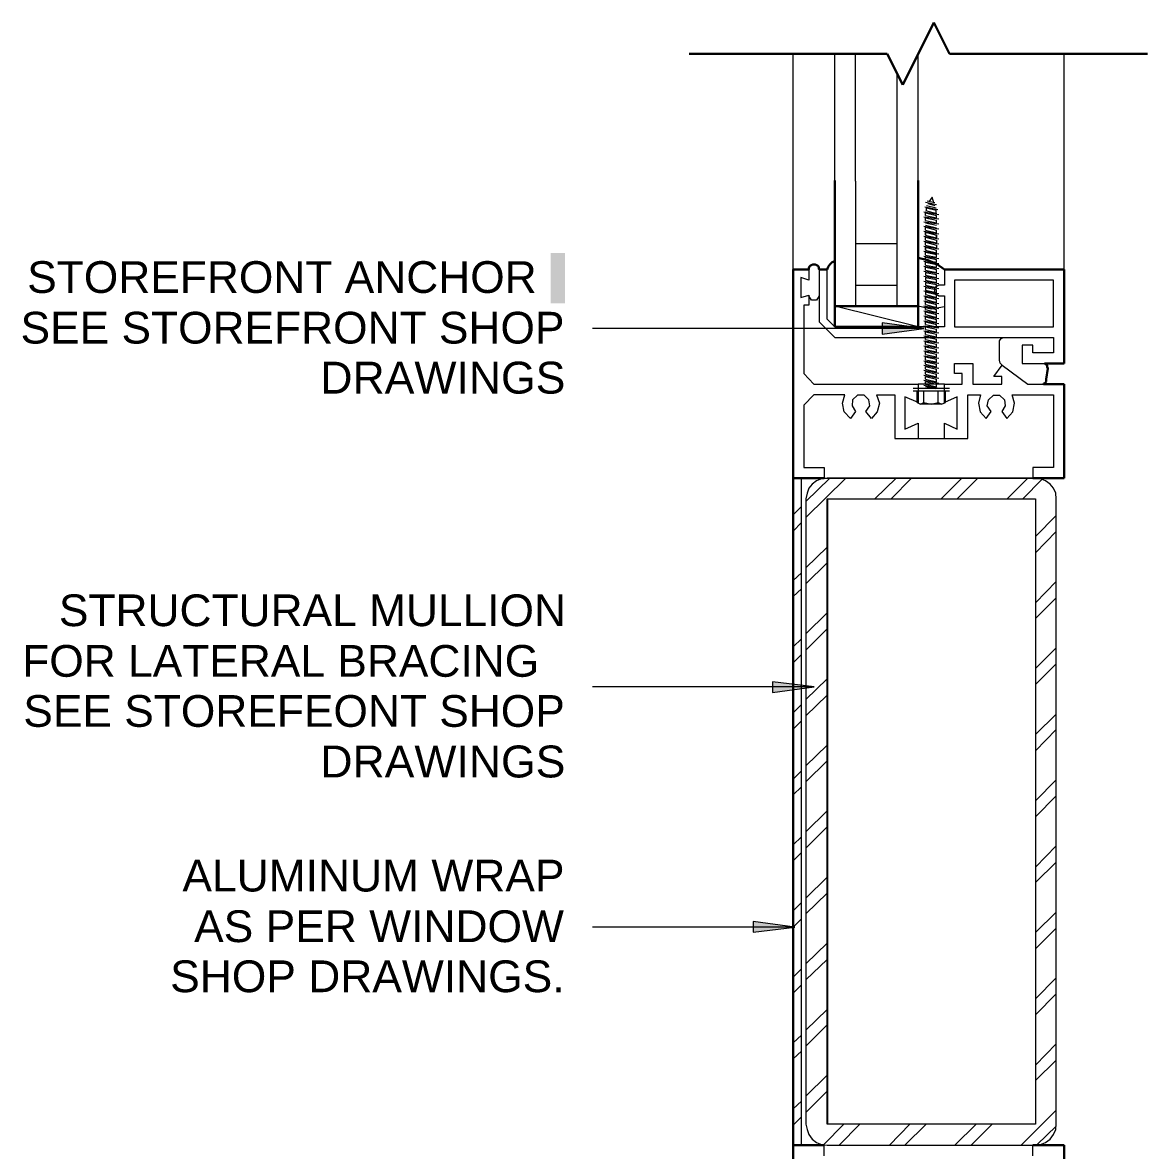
# Model space of a CAD drawing. Header units: inches. Extents: x -6061 to 13621, y -296 to 7483.
# Drawn here: x -4991.4 to -4829.4, y 319.6 to 482 of the extents above; entities that cross this region are included whole.
import ezdxf

# ---------------------------------------------------------------- set-up
doc = ezdxf.new("R2010")
doc.units = ezdxf.units.IN
doc.header["$MEASUREMENT"] = 0
doc.layers.get('0').update_dxf_attribs({"linetype": 'CONTINUOUS'})
doc.styles.add('Arial$001H0', font='arial.ttf')

msp = doc.modelspace()

# ---------------------------------------------------------------- hatches: boundary and pattern name
at = {"true_color": 0xffffff}
msp.add_hatch(color=7, dxfattribs=at).paths.add_polyline_path([(-4915.32402, 441.50769), (-4913.24167, 441.50769), (-4913.24167, 448.79593), (-4915.32402, 448.79593)])
at = {"true_color": 0x000007}
for points in [[(-4861.58329, 437.90362), (-4867.59008, 438.70452), (-4867.59008, 437.10271)], [(-4877.36112, 386.32534), (-4883.36791, 387.04615), (-4883.36791, 385.52443)], [(-4880.16429, 351.72624), (-4886.17108, 352.52715), (-4886.17108, 351.00543)]]:
    msp.add_hatch(color=7, dxfattribs=at).paths.add_polyline_path(points)

# ---------------------------------------------------------------- linework, layer by layer
at = {"color": 7, "linetype": 'Continuous', "lineweight": 30, "true_color": 0x000007}
for p, q in [((-4864.62673, 472.98326), (-4860.14167, 481.95339)), ((-4860.14167, 481.95339), (-4857.89913, 477.46833)), ((-4886.41135, 477.46833), (-4895.38148, 477.46833)), ((-4886.41135, 477.46833), (-4866.86927, 477.46833)), ((-4866.86927, 477.46833), (-4864.62673, 472.98326)), ((-4857.89913, 477.46833), (-4838.35705, 477.46833)), ((-4838.35705, 477.46833), (-4829.38691, 477.46833)), ((-4874.39777, 459.20769), (-4874.39777, 447.59457)), ((-4862.3842, 448.07511), (-4862.3842, 459.20769)), ((-4878.08194, 446.79366), (-4878.16203, 446.55339)), ((-4877.92176, 446.95385), (-4878.08194, 446.79366)), ((-4877.76157, 447.03394), (-4877.92176, 446.95385)), ((-4877.60139, 447.11403), (-4877.76157, 447.03394)), ((-4877.44121, 447.11403), (-4877.60139, 447.11403)), ((-4877.20094, 447.11403), (-4877.44121, 447.11403)), ((-4877.04076, 447.03394), (-4877.20094, 447.11403)), ((-4876.88058, 446.95385), (-4877.04076, 447.03394)), ((-4876.7204, 446.79366), (-4876.88058, 446.95385)), ((-4876.7204, 446.55339), (-4876.7204, 446.79366)), ((-4875.35886, 446.79366), (-4875.51904, 446.39321)), ((-4875.11859, 447.11403), (-4875.35886, 446.79366)), ((-4874.79823, 447.43439), (-4875.11859, 447.11403)), ((-4874.39777, 447.59457), (-4874.79823, 447.43439)), ((-4874.39777, 441.10724), (-4874.39777, 447.59457)), ((-4861.02266, 447.75475), (-4862.3842, 448.07511)), ((-4862.3842, 448.07511), (-4862.3842, 441.10724)), ((-4859.74121, 447.19412), (-4861.02266, 447.75475)), ((-4858.61995, 446.39321), (-4859.74121, 447.19412)), ((-4878.16203, 446.39321), (-4880.40456, 446.39321)), ((-4880.40456, 446.39321), (-4880.40456, 416.35928)), ((-4878.16203, 446.55339), (-4878.16203, 446.39321)), ((-4876.64031, 446.39321), (-4876.7204, 446.55339)), ((-4875.51904, 446.39321), (-4876.64031, 446.39321)), ((-4841.40049, 446.39321), (-4858.61995, 446.39321)), ((-4841.40049, 432.85792), (-4841.40049, 446.39321)), ((-4862.3842, 441.10724), (-4874.39777, 441.10724)), ((-4874.39777, 441.10724), (-4874.39777, 438.14389)), ((-4862.3842, 438.14389), (-4862.3842, 441.10724)), ((-4874.39777, 438.14389), (-4862.3842, 438.14389)), ((-4844.04347, 432.77783), (-4844.20366, 432.85792)), ((-4844.20366, 432.85792), (-4841.40049, 432.85792)), ((-4843.88329, 432.69774), (-4844.04347, 432.77783)), ((-4843.96338, 430.61538), (-4843.72311, 432.1371)), ((-4843.8032, 432.53756), (-4843.88329, 432.69774)), ((-4843.8032, 432.37738), (-4843.8032, 432.53756)), ((-4843.72311, 432.1371), (-4843.8032, 432.37738)), ((-4843.96338, 430.4552), (-4843.96338, 430.61538)), ((-4843.96338, 430.29502), (-4843.96338, 430.4552)), ((-4844.36384, 429.89457), (-4844.28375, 429.97466)), ((-4841.40049, 429.89457), (-4844.36384, 429.89457)), ((-4844.28375, 429.97466), (-4844.12357, 430.05475)), ((-4844.12357, 430.05475), (-4844.04347, 430.13484)), ((-4844.04347, 430.13484), (-4843.96338, 430.29502)), ((-4841.40049, 416.35928), (-4841.40049, 429.89457)), ((-4880.40456, 416.35928), (-4875.91949, 416.35928)), ((-4879.2032, 416.35928), (-4880.40456, 416.35928)), ((-4880.40456, 416.35928), (-4880.40456, 320.33077)), ((-4845.88556, 416.35928), (-4841.40049, 416.35928)), ((-4875.91949, 320.33077), (-4880.40456, 320.33077)), ((-4880.40456, 320.33077), (-4880.40456, 290.29683)), ((-4880.40456, 320.33077), (-4879.2032, 320.33077)), ((-4841.40049, 320.33077), (-4845.88556, 320.33077)), ((-4841.40049, 306.79547), (-4841.40049, 320.33077))]:
    msp.add_line(p, q, dxfattribs=at)
at = {"color": 7, "linetype": 'Continuous', "lineweight": 9, "true_color": 0x000007}
for p, q in [((-4880.40456, 446.39321), (-4880.40456, 477.46833)), ((-4841.40049, 446.39321), (-4841.40049, 477.46833)), ((-4871.43443, 459.1276), (-4871.43443, 441.10724)), ((-4865.42764, 441.10724), (-4865.42764, 459.1276)), ((-4860.38194, 456.80498), (-4860.86248, 456.16425)), ((-4860.14167, 456.00407), (-4860.38194, 456.80498)), ((-4861.58329, 454.72262), (-4859.42085, 454.32217)), ((-4861.42311, 455.44344), (-4859.58103, 455.04299)), ((-4861.34302, 456.08416), (-4859.74121, 455.7638)), ((-4861.34302, 454.88281), (-4859.74121, 454.48235)), ((-4861.18284, 455.60362), (-4859.8213, 455.28326)), ((-4861.18284, 454.88281), (-4861.18284, 455.28326)), ((-4861.18284, 455.28326), (-4859.8213, 454.9629)), ((-4859.98148, 456.00407), (-4861.10275, 456.24434)), ((-4861.02266, 455.92398), (-4859.98148, 455.60362)), ((-4859.8213, 454.56244), (-4859.8213, 454.9629)), ((-4861.58329, 454.00181), (-4859.42085, 453.68145)), ((-4861.58329, 453.281), (-4859.42085, 452.96063)), ((-4861.34302, 454.16199), (-4861.34302, 454.56244)), ((-4861.34302, 454.56244), (-4859.74121, 454.16199)), ((-4861.34302, 454.16199), (-4859.74121, 453.84163)), ((-4861.34302, 453.44118), (-4861.34302, 453.84163)), ((-4861.34302, 453.84163), (-4859.74121, 453.52127)), ((-4861.34302, 453.44118), (-4859.74121, 453.12081)), ((-4861.34302, 453.12081), (-4859.74121, 452.80045)), ((-4859.74121, 453.84163), (-4859.74121, 454.16199)), ((-4859.74121, 453.12081), (-4859.74121, 453.52127)), ((-4861.58329, 452.64027), (-4859.42085, 452.23982)), ((-4861.58329, 451.91946), (-4859.42085, 451.519)), ((-4861.34302, 452.80045), (-4859.74121, 452.4)), ((-4861.34302, 452.07964), (-4861.34302, 452.48009)), ((-4861.34302, 452.48009), (-4859.74121, 452.07964)), ((-4861.34302, 452.07964), (-4859.74121, 451.67919)), ((-4861.34302, 451.75928), (-4861.34302, 451.35882)), ((-4861.34302, 451.35882), (-4861.34302, 451.75928)), ((-4859.74121, 451.35882), (-4861.34302, 451.75928)), ((-4861.34302, 451.75928), (-4859.74121, 451.35882)), ((-4859.74121, 451.67919), (-4859.74121, 452.07964)), ((-4871.43443, 450.15747), (-4865.42764, 450.15747)), ((-4861.58329, 451.19864), (-4859.42085, 450.79819)), ((-4861.58329, 450.47783), (-4859.42085, 450.07738)), ((-4861.34302, 451.35882), (-4859.74121, 450.95837)), ((-4861.34302, 450.63801), (-4861.34302, 451.03846)), ((-4861.34302, 451.03846), (-4859.74121, 450.63801)), ((-4861.34302, 450.63801), (-4859.74121, 450.23756)), ((-4861.34302, 449.91719), (-4861.34302, 450.31765)), ((-4861.34302, 450.31765), (-4859.74121, 449.91719)), ((-4861.34302, 449.91719), (-4859.74121, 449.51674)), ((-4859.74121, 451.35882), (-4859.74121, 450.95837)), ((-4859.74121, 450.95837), (-4859.74121, 451.35882)), ((-4859.74121, 450.63801), (-4859.74121, 450.23756)), ((-4859.74121, 449.91719), (-4859.74121, 449.51674)), ((-4861.58329, 449.75701), (-4859.42085, 449.35656)), ((-4861.58329, 449.0362), (-4859.42085, 448.63575)), ((-4861.58329, 448.31538), (-4859.42085, 447.99502)), ((-4861.34302, 449.59683), (-4861.34302, 449.19638)), ((-4861.34302, 449.19638), (-4861.34302, 449.59683)), ((-4861.34302, 449.59683), (-4859.74121, 449.19638)), ((-4861.34302, 449.19638), (-4859.74121, 448.79593)), ((-4861.34302, 448.47557), (-4861.34302, 448.87602)), ((-4861.34302, 448.87602), (-4859.74121, 448.55566)), ((-4861.34302, 448.47557), (-4859.74121, 448.1552)), ((-4859.74121, 448.79593), (-4859.74121, 449.19638)), ((-4859.74121, 448.1552), (-4859.74121, 448.55566)), ((-4861.58329, 447.59457), (-4859.42085, 447.27421)), ((-4861.58329, 446.87376), (-4859.42085, 446.55339)), ((-4861.34302, 447.75475), (-4861.34302, 448.1552)), ((-4861.34302, 448.1552), (-4859.74121, 447.83484)), ((-4861.34302, 447.75475), (-4859.74121, 447.43439)), ((-4861.34302, 447.03394), (-4861.34302, 447.43439)), ((-4861.34302, 447.43439), (-4859.74121, 447.11403)), ((-4861.34302, 447.03394), (-4859.74121, 446.71357)), ((-4861.34302, 446.31312), (-4861.34302, 446.71357)), ((-4861.34302, 446.71357), (-4859.74121, 446.39321)), ((-4859.74121, 447.43439), (-4859.74121, 447.83484)), ((-4859.74121, 446.71357), (-4859.74121, 447.11403)), ((-4879.28329, 445.27195), (-4879.28329, 442.38869)), ((-4878.16203, 444.87149), (-4879.28329, 445.27195)), ((-4878.16203, 446.39321), (-4878.16203, 444.87149)), ((-4876.64031, 446.39321), (-4876.64031, 438.86471)), ((-4875.51904, 439.26516), (-4875.51904, 446.39321)), ((-4861.58329, 446.15294), (-4859.42085, 445.83258)), ((-4861.58329, 445.43213), (-4859.42085, 445.11176)), ((-4861.34302, 446.31312), (-4859.74121, 445.99276)), ((-4861.34302, 445.99276), (-4861.34302, 445.59231)), ((-4861.34302, 445.99276), (-4859.74121, 445.6724)), ((-4861.34302, 445.59231), (-4859.74121, 445.27195)), ((-4861.34302, 445.27195), (-4861.34302, 444.87149)), ((-4861.34302, 445.27195), (-4859.74121, 444.95158)), ((-4859.74121, 445.99276), (-4859.74121, 446.39321)), ((-4859.74121, 445.27195), (-4859.74121, 445.6724)), ((-4859.74121, 444.55113), (-4859.74121, 444.95158)), ((-4858.61995, 446.39321), (-4858.61995, 444.15068)), ((-4871.43443, 444.15068), (-4865.42764, 444.15068)), ((-4861.58329, 444.71131), (-4859.42085, 444.39095)), ((-4861.58329, 443.9905), (-4859.42085, 443.67014)), ((-4861.58329, 443.34977), (-4859.42085, 442.94932)), ((-4861.34302, 444.87149), (-4859.74121, 444.55113)), ((-4861.34302, 444.55113), (-4861.34302, 444.15068)), ((-4861.34302, 444.55113), (-4859.74121, 444.23077)), ((-4861.34302, 444.15068), (-4859.74121, 443.83032)), ((-4861.34302, 443.83032), (-4861.34302, 443.42986)), ((-4861.34302, 443.83032), (-4859.74121, 443.50995)), ((-4861.34302, 443.42986), (-4859.74121, 443.1095)), ((-4859.42085, 444.15068), (-4860.06157, 443.75023)), ((-4860.06157, 443.75023), (-4860.06157, 443.02941)), ((-4859.74121, 443.83032), (-4859.74121, 444.23077)), ((-4859.74121, 443.1095), (-4859.74121, 443.50995)), ((-4858.61995, 444.15068), (-4859.42085, 444.15068)), ((-4842.92221, 444.87149), (-4857.17832, 444.87149)), ((-4857.17832, 444.87149), (-4857.17832, 438.14389)), ((-4842.92221, 438.14389), (-4842.92221, 444.87149)), ((-4879.28329, 442.38869), (-4878.16203, 442.70905)), ((-4878.16203, 442.70905), (-4878.16203, 441.26742)), ((-4877.76157, 441.98824), (-4878.16203, 442.62896)), ((-4877.04076, 441.98824), (-4877.76157, 441.98824)), ((-4876.64031, 442.62896), (-4877.04076, 441.98824)), ((-4861.58329, 442.62896), (-4859.42085, 442.22851)), ((-4861.58329, 441.90814), (-4859.42085, 441.50769)), ((-4861.34302, 443.18959), (-4861.34302, 442.78914)), ((-4861.34302, 443.18959), (-4859.74121, 442.78914)), ((-4861.34302, 442.78914), (-4859.74121, 442.38869)), ((-4861.34302, 442.46878), (-4861.34302, 442.06833)), ((-4861.34302, 442.06833), (-4861.34302, 442.46878)), ((-4861.34302, 442.46878), (-4859.74121, 442.06833)), ((-4861.34302, 442.06833), (-4859.74121, 441.66787)), ((-4861.34302, 441.34751), (-4861.34302, 441.74796)), ((-4861.34302, 441.74796), (-4859.74121, 441.34751)), ((-4860.06157, 443.02941), (-4859.42085, 442.62896)), ((-4859.74121, 442.38869), (-4859.74121, 442.78914)), ((-4859.74121, 441.66787), (-4859.74121, 442.06833)), ((-4859.42085, 442.62896), (-4858.61995, 442.62896)), ((-4858.61995, 442.62896), (-4858.61995, 438.14389)), ((-4878.88284, 441.26742), (-4878.88284, 431.41629)), ((-4878.16203, 441.26742), (-4878.88284, 441.26742)), ((-4862.3842, 438.14389), (-4874.39777, 441.10724)), ((-4860.54212, 440.70679), (-4862.3842, 441.10724)), ((-4861.58329, 441.18733), (-4859.42085, 440.78688)), ((-4861.58329, 440.46652), (-4859.42085, 440.06606)), ((-4861.34302, 441.34751), (-4859.74121, 440.94706)), ((-4861.34302, 440.6267), (-4861.34302, 441.02715)), ((-4861.34302, 441.02715), (-4859.74121, 440.6267)), ((-4861.34302, 440.6267), (-4859.74121, 440.22624)), ((-4861.34302, 439.90588), (-4861.34302, 440.30633)), ((-4861.34302, 440.30633), (-4859.74121, 439.90588)), ((-4858.61995, 441.02715), (-4860.54212, 440.70679)), ((-4859.74121, 440.94706), (-4859.74121, 441.34751)), ((-4859.74121, 440.22624), (-4859.74121, 440.6267)), ((-4876.64031, 438.86471), (-4874.39777, 436.62217)), ((-4874.39777, 438.14389), (-4875.51904, 439.26516)), ((-4861.58329, 439.7457), (-4859.42085, 439.34525)), ((-4861.58329, 439.02489), (-4859.42085, 438.62443)), ((-4861.34302, 439.90588), (-4859.74121, 439.50543)), ((-4861.34302, 439.18507), (-4861.34302, 439.58552)), ((-4861.34302, 439.58552), (-4859.74121, 439.18507)), ((-4861.34302, 439.18507), (-4859.74121, 438.78462)), ((-4861.34302, 438.46425), (-4861.34302, 438.86471)), ((-4861.34302, 438.86471), (-4859.74121, 438.46425)), ((-4861.34302, 438.46425), (-4859.74121, 438.14389)), ((-4859.74121, 439.50543), (-4859.74121, 439.90588)), ((-4859.74121, 438.78462), (-4859.74121, 439.18507)), ((-4859.74121, 438.14389), (-4859.74121, 438.46425)), ((-4861.58329, 437.90362), (-4909.31723, 437.90362)), ((-4858.61995, 438.14389), (-4862.3842, 438.14389)), ((-4861.58329, 438.30407), (-4859.42085, 437.98371)), ((-4861.58329, 437.58326), (-4859.42085, 437.2629)), ((-4861.58329, 436.86244), (-4859.42085, 436.54208)), ((-4861.34302, 437.74344), (-4861.34302, 438.14389)), ((-4861.34302, 438.14389), (-4859.74121, 437.82353)), ((-4861.34302, 437.74344), (-4859.74121, 437.42308)), ((-4861.34302, 437.02262), (-4861.34302, 437.42308)), ((-4861.34302, 437.42308), (-4859.74121, 437.10271)), ((-4861.34302, 437.02262), (-4859.74121, 436.70226)), ((-4859.74121, 437.42308), (-4859.74121, 437.82353)), ((-4859.74121, 436.70226), (-4859.74121, 437.10271)), ((-4857.17832, 438.14389), (-4842.92221, 438.14389)), ((-4874.39777, 436.62217), (-4842.92221, 436.62217)), ((-4861.58329, 436.14163), (-4859.42085, 435.82127)), ((-4861.58329, 435.42081), (-4859.42085, 435.10045)), ((-4861.34302, 436.30181), (-4861.34302, 436.70226)), ((-4861.34302, 436.70226), (-4859.74121, 436.3819)), ((-4861.34302, 436.30181), (-4859.74121, 435.98145)), ((-4861.34302, 435.581), (-4861.34302, 435.98145)), ((-4861.34302, 435.98145), (-4859.74121, 435.66109)), ((-4861.34302, 435.581), (-4859.74121, 435.26063)), ((-4861.34302, 434.86018), (-4861.34302, 435.26063)), ((-4861.34302, 435.26063), (-4859.74121, 434.94027)), ((-4859.74121, 435.98145), (-4859.74121, 436.3819)), ((-4859.74121, 435.26063), (-4859.74121, 435.66109)), ((-4850.69099, 436.14163), (-4850.45071, 436.46199)), ((-4850.69099, 433.33846), (-4850.69099, 436.14163)), ((-4850.45071, 436.46199), (-4850.13035, 436.62217)), ((-4845.88556, 435.5009), (-4847.40728, 435.5009)), ((-4847.40728, 435.5009), (-4847.40728, 432.85792)), ((-4845.88556, 434.37964), (-4845.88556, 435.5009)), ((-4842.92221, 436.62217), (-4842.92221, 434.37964)), ((-4861.58329, 434.7), (-4859.42085, 434.37964)), ((-4861.58329, 433.97919), (-4859.42085, 433.65882)), ((-4861.34302, 434.86018), (-4859.74121, 434.53982)), ((-4861.34302, 434.13937), (-4861.34302, 434.53982)), ((-4861.34302, 434.53982), (-4859.74121, 434.21946)), ((-4861.34302, 434.13937), (-4859.74121, 433.819)), ((-4861.34302, 433.41855), (-4861.34302, 433.819)), ((-4861.34302, 433.819), (-4859.74121, 433.49864)), ((-4859.74121, 434.53982), (-4859.74121, 434.94027)), ((-4859.74121, 433.819), (-4859.74121, 434.21946)), ((-4842.92221, 434.37964), (-4845.88556, 434.37964)), ((-4861.58329, 433.25837), (-4859.42085, 432.93801)), ((-4861.58329, 432.61765), (-4859.42085, 432.21719)), ((-4861.34302, 433.41855), (-4859.74121, 433.09819)), ((-4861.34302, 432.77783), (-4861.34302, 433.09819)), ((-4861.34302, 433.09819), (-4859.74121, 432.77783)), ((-4861.34302, 432.77783), (-4859.74121, 432.37738)), ((-4861.34302, 432.05701), (-4861.34302, 432.45747)), ((-4861.34302, 432.45747), (-4859.74121, 432.05701)), ((-4861.34302, 432.05701), (-4859.74121, 431.65656)), ((-4859.74121, 433.09819), (-4859.74121, 433.49864)), ((-4859.74121, 432.37738), (-4859.74121, 432.77783)), ((-4859.74121, 431.65656), (-4859.74121, 432.05701)), ((-4857.17832, 431.41629), (-4857.17832, 432.85792)), ((-4857.17832, 432.85792), (-4854.53533, 432.85792)), ((-4854.53533, 432.85792), (-4854.53533, 429.89457)), ((-4851.49189, 431.01584), (-4850.29053, 432.61765)), ((-4850.6109, 432.93801), (-4850.69099, 433.33846)), ((-4850.29053, 432.61765), (-4850.6109, 432.93801)), ((-4850.29053, 432.61765), (-4846.60637, 429.89457)), ((-4847.40728, 432.85792), (-4844.20366, 432.85792)), ((-4878.88284, 431.41629), (-4877.44121, 429.89457)), ((-4861.58329, 431.89683), (-4859.42085, 431.49638)), ((-4861.58329, 431.17602), (-4859.42085, 430.77557)), ((-4861.58329, 430.4552), (-4859.42085, 430.05475)), ((-4861.34302, 431.3362), (-4861.34302, 431.73665)), ((-4861.34302, 431.73665), (-4859.74121, 431.3362)), ((-4861.34302, 431.3362), (-4859.74121, 430.93575)), ((-4861.34302, 430.61538), (-4861.34302, 431.01584)), ((-4861.34302, 431.01584), (-4859.74121, 430.61538)), ((-4861.34302, 430.61538), (-4859.74121, 430.21493)), ((-4859.74121, 430.93575), (-4859.74121, 431.3362)), ((-4859.74121, 430.21493), (-4859.74121, 430.61538)), ((-4856.05705, 431.41629), (-4857.17832, 431.41629)), ((-4856.05705, 429.89457), (-4856.05705, 431.41629)), ((-4850.37062, 431.01584), (-4851.49189, 431.01584)), ((-4850.37062, 429.89457), (-4850.37062, 431.01584)), ((-4877.44121, 429.89457), (-4862.3842, 429.89457)), ((-4857.89913, 429.25385), (-4863.10501, 429.25385)), ((-4863.10501, 428.93348), (-4857.89913, 428.93348)), ((-4862.54438, 427.25158), (-4862.54438, 428.93348)), ((-4862.3842, 429.89457), (-4862.3842, 427.25158)), ((-4858.61995, 429.89457), (-4862.3842, 429.89457)), ((-4861.58329, 429.73439), (-4859.42085, 429.33394)), ((-4861.58329, 427.25158), (-4861.58329, 428.93348)), ((-4861.34302, 429.89457), (-4861.34302, 430.29502)), ((-4861.34302, 430.29502), (-4859.74121, 429.89457)), ((-4861.34302, 429.89457), (-4859.74121, 429.49412)), ((-4861.34302, 429.57421), (-4859.90139, 429.25385)), ((-4859.74121, 429.49412), (-4859.74121, 429.89457)), ((-4859.50094, 427.25158), (-4859.50094, 428.93348)), ((-4858.61995, 427.25158), (-4858.61995, 429.89457)), ((-4858.61995, 429.89457), (-4856.05705, 429.89457)), ((-4858.45976, 427.25158), (-4858.45976, 428.93348)), ((-4854.53533, 429.89457), (-4850.37062, 429.89457)), ((-4846.60637, 429.89457), (-4844.36384, 429.89457)), ((-4877.44121, 428.37285), (-4878.88284, 426.85113)), ((-4872.95614, 428.37285), (-4877.44121, 428.37285)), ((-4873.27651, 427.17149), (-4872.95614, 428.37285)), ((-4873.03624, 425.89005), (-4873.27651, 427.17149)), ((-4871.83488, 427.65204), (-4871.91497, 426.77104)), ((-4871.11406, 428.29276), (-4871.83488, 427.65204)), ((-4870.15298, 428.29276), (-4871.11406, 428.29276)), ((-4869.51225, 427.65204), (-4870.15298, 428.29276)), ((-4869.35207, 426.77104), (-4869.51225, 427.65204)), ((-4868.39099, 428.37285), (-4867.99053, 427.17149)), ((-4868.39099, 428.37285), (-4865.748, 428.37285)), ((-4867.99053, 427.17149), (-4868.3109, 425.89005)), ((-4865.748, 428.37285), (-4865.748, 422.0457)), ((-4862.3842, 427.25158), (-4864.30637, 428.05249)), ((-4864.30637, 428.05249), (-4864.30637, 423.40724)), ((-4862.54438, 427.25158), (-4862.06384, 427.01131)), ((-4862.06384, 427.01131), (-4861.58329, 427.25158)), ((-4861.58329, 427.25158), (-4860.54212, 427.01131)), ((-4860.54212, 427.01131), (-4859.50094, 427.25158)), ((-4859.50094, 427.25158), (-4859.0204, 427.01131)), ((-4859.0204, 427.01131), (-4858.45976, 427.25158)), ((-4856.77786, 428.05249), (-4858.61995, 427.25158)), ((-4856.77786, 423.40724), (-4856.77786, 428.05249)), ((-4855.25614, 422.0457), (-4855.25614, 428.37285)), ((-4855.25614, 428.37285), (-4853.41406, 428.37285)), ((-4853.41406, 428.37285), (-4853.73443, 427.17149)), ((-4853.73443, 427.17149), (-4853.49415, 425.89005)), ((-4852.45298, 426.77104), (-4852.2928, 427.65204)), ((-4852.2928, 427.65204), (-4851.57198, 428.29276)), ((-4851.57198, 428.29276), (-4850.69099, 428.29276)), ((-4850.69099, 428.29276), (-4849.97017, 427.65204)), ((-4849.97017, 427.65204), (-4849.89008, 426.77104)), ((-4848.52854, 427.17149), (-4848.8489, 428.37285)), ((-4848.8489, 428.37285), (-4842.92221, 428.37285)), ((-4848.76881, 425.89005), (-4848.52854, 427.17149)), ((-4842.92221, 428.37285), (-4842.92221, 417.881)), ((-4878.88284, 426.85113), (-4878.88284, 417.881)), ((-4872.15524, 424.92896), (-4873.03624, 425.89005)), ((-4871.43443, 425.97014), (-4872.15524, 424.92896)), ((-4871.91497, 426.77104), (-4871.43443, 425.97014)), ((-4869.91271, 425.97014), (-4869.35207, 426.77104)), ((-4869.1118, 424.92896), (-4869.91271, 425.97014)), ((-4868.3109, 425.89005), (-4869.1118, 424.92896)), ((-4858.94031, 427.01131), (-4862.06384, 427.01131)), ((-4853.49415, 425.89005), (-4852.61316, 424.92896)), ((-4852.61316, 424.92896), (-4851.89234, 425.97014)), ((-4851.89234, 425.97014), (-4852.45298, 426.77104)), ((-4849.89008, 426.77104), (-4850.37062, 425.97014)), ((-4850.37062, 425.97014), (-4849.64981, 424.92896)), ((-4849.64981, 424.92896), (-4848.76881, 425.89005)), ((-4864.30637, 423.40724), (-4862.3842, 424.28824)), ((-4862.3842, 424.28824), (-4862.3842, 422.0457)), ((-4858.61995, 424.28824), (-4856.77786, 423.40724)), ((-4858.61995, 422.0457), (-4858.61995, 424.28824)), ((-4865.748, 422.0457), (-4862.3842, 422.0457)), ((-4862.3842, 422.0457), (-4858.61995, 422.0457)), ((-4858.61995, 422.0457), (-4855.25614, 422.0457)), ((-4878.88284, 417.881), (-4875.91949, 417.881)), ((-4875.91949, 417.881), (-4875.91949, 416.35928)), ((-4842.92221, 417.881), (-4845.88556, 417.881)), ((-4845.88556, 417.881), (-4845.88556, 416.35928)), ((-4879.2032, 320.33077), (-4879.2032, 416.35928)), ((-4877.36112, 386.32534), (-4909.31723, 386.32534)), ((-4880.16429, 351.72624), (-4909.31723, 351.72624)), ((-4875.91949, 318.80905), (-4875.91949, 320.33077)), ((-4845.88556, 318.80905), (-4845.88556, 320.33077))]:
    msp.add_line(p, q, dxfattribs=at)
at = {"color": 7, "linetype": 'Continuous', "lineweight": 18, "true_color": 0x000007}
for p, q in [((-4874.39777, 459.20769), (-4874.39777, 477.46833)), ((-4871.43443, 459.1276), (-4871.43443, 477.46833)), ((-4862.3842, 459.20769), (-4862.3842, 477.46833)), ((-4865.42764, 459.1276), (-4865.42764, 474.50498)), ((-4878.08194, 446.79366), (-4878.16203, 446.55339)), ((-4877.92176, 446.95385), (-4878.08194, 446.79366)), ((-4877.76157, 447.03394), (-4877.92176, 446.95385)), ((-4877.60139, 447.11403), (-4877.76157, 447.03394)), ((-4877.44121, 447.11403), (-4877.60139, 447.11403)), ((-4877.20094, 447.11403), (-4877.44121, 447.11403)), ((-4877.04076, 447.03394), (-4877.20094, 447.11403)), ((-4876.88058, 446.95385), (-4877.04076, 447.03394)), ((-4876.80049, 446.79366), (-4876.88058, 446.95385)), ((-4876.7204, 446.63348), (-4876.80049, 446.79366)), ((-4876.64031, 446.39321), (-4876.7204, 446.63348)), ((-4861.02266, 447.75475), (-4862.3842, 448.07511)), ((-4859.74121, 447.19412), (-4861.02266, 447.75475)), ((-4858.61995, 446.39321), (-4859.74121, 447.19412)), ((-4878.16203, 446.39321), (-4880.40456, 446.39321)), ((-4880.40456, 446.39321), (-4880.40456, 416.35928)), ((-4878.16203, 446.55339), (-4878.16203, 446.39321)), ((-4875.51904, 446.39321), (-4876.64031, 446.39321)), ((-4841.40049, 446.39321), (-4858.61995, 446.39321)), ((-4841.40049, 432.85792), (-4841.40049, 446.39321)), ((-4844.20366, 432.85792), (-4841.40049, 432.85792)), ((-4841.40049, 429.89457), (-4844.36384, 429.89457)), ((-4841.40049, 416.35928), (-4841.40049, 429.89457)), ((-4879.2032, 416.35928), (-4875.91949, 416.35928)), ((-4877.04076, 415.95882), (-4877.68148, 415.47828)), ((-4876.31995, 416.27919), (-4877.04076, 415.95882)), ((-4875.51904, 416.35928), (-4876.31995, 416.27919)), ((-4875.91949, 416.35928), (-4845.88556, 416.35928)), ((-4845.4851, 416.35928), (-4875.51904, 416.35928)), ((-4845.88556, 416.35928), (-4841.40049, 416.35928)), ((-4844.76429, 416.27919), (-4845.4851, 416.35928)), ((-4844.04347, 415.95882), (-4844.76429, 416.27919)), ((-4843.40275, 415.47828), (-4844.04347, 415.95882)), ((-4878.4023, 414.19683), (-4878.56248, 413.39593)), ((-4878.16203, 414.91765), (-4878.4023, 414.19683)), ((-4877.68148, 415.47828), (-4878.16203, 414.91765)), ((-4842.92221, 414.91765), (-4843.40275, 415.47828)), ((-4842.60185, 414.19683), (-4842.92221, 414.91765)), ((-4842.52176, 413.39593), (-4842.60185, 414.19683)), ((-4878.56248, 413.39593), (-4878.56248, 323.37421)), ((-4875.51904, 413.39593), (-4845.4851, 413.39593)), ((-4845.4851, 413.39593), (-4845.4851, 323.37421)), ((-4842.52176, 323.37421), (-4842.52176, 413.39593)), ((-4878.56248, 323.37421), (-4878.4023, 322.5733)), ((-4845.4851, 323.37421), (-4875.51904, 323.37421)), ((-4842.60185, 322.5733), (-4842.52176, 323.37421)), ((-4878.4023, 322.5733), (-4878.16203, 321.85249)), ((-4878.16203, 321.85249), (-4877.68148, 321.21176)), ((-4843.40275, 321.21176), (-4842.92221, 321.85249)), ((-4842.92221, 321.85249), (-4842.60185, 322.5733)), ((-4880.40456, 320.33077), (-4880.40456, 290.29683)), ((-4875.91949, 320.33077), (-4879.2032, 320.33077)), ((-4877.68148, 321.21176), (-4877.04076, 320.73122)), ((-4877.04076, 320.73122), (-4876.31995, 320.41086)), ((-4876.31995, 320.41086), (-4875.51904, 320.33077)), ((-4875.51904, 320.33077), (-4845.4851, 320.33077)), ((-4841.40049, 320.33077), (-4845.88556, 320.33077)), ((-4845.4851, 320.33077), (-4844.76429, 320.41086)), ((-4844.76429, 320.41086), (-4844.04347, 320.73122)), ((-4844.04347, 320.73122), (-4843.40275, 321.21176)), ((-4841.40049, 306.79547), (-4841.40049, 320.33077))]:
    msp.add_line(p, q, dxfattribs=at)
at = {"color": 9, "linetype": 'Continuous', "lineweight": 9, "true_color": 0xbebebe}
for p, q in [((-4878.56248, 412.99547), (-4875.11859, 416.35928)), ((-4878.56248, 410.67285), (-4872.79596, 416.35928)), ((-4868.63126, 413.39593), (-4865.58782, 416.35928)), ((-4866.30863, 413.39593), (-4863.34528, 416.35928)), ((-4859.10049, 413.39593), (-4856.13714, 416.35928)), ((-4856.77786, 413.39593), (-4853.81452, 416.35928)), ((-4849.56972, 413.39593), (-4846.60637, 416.35928)), ((-4847.32719, 413.39593), (-4844.52402, 416.19909)), ((-4880.40456, 411.0733), (-4879.2032, 412.27466)), ((-4845.4851, 407.94977), (-4842.52176, 410.99321)), ((-4880.40456, 408.75068), (-4879.2032, 409.95204)), ((-4845.4851, 405.62715), (-4842.52176, 408.67059)), ((-4878.56248, 403.46471), (-4875.51904, 406.42805)), ((-4880.40456, 401.62262), (-4879.2032, 402.74389)), ((-4878.56248, 401.14208), (-4875.51904, 404.18552)), ((-4845.4851, 398.419), (-4842.52176, 401.46244)), ((-4880.40456, 399.3), (-4879.2032, 400.42127)), ((-4845.4851, 396.17647), (-4842.52176, 399.13982)), ((-4878.56248, 393.93394), (-4875.51904, 396.97738)), ((-4878.56248, 391.61131), (-4875.51904, 394.65475)), ((-4880.40456, 392.09185), (-4879.2032, 393.21312)), ((-4845.4851, 388.96833), (-4842.52176, 391.93167)), ((-4880.40456, 389.76923), (-4879.2032, 390.97059)), ((-4845.4851, 386.6457), (-4842.52176, 389.60905)), ((-4878.56248, 384.48326), (-4875.51904, 387.44661)), ((-4878.56248, 382.16063), (-4875.51904, 385.12398)), ((-4880.40456, 382.56109), (-4879.2032, 383.76244)), ((-4845.4851, 379.43756), (-4842.52176, 382.4009)), ((-4880.40456, 380.23846), (-4879.2032, 381.43982)), ((-4845.4851, 377.11493), (-4842.52176, 380.15837)), ((-4878.56248, 374.95249), (-4875.51904, 377.91584)), ((-4878.56248, 372.62986), (-4875.51904, 375.6733)), ((-4880.40456, 373.03032), (-4879.2032, 374.23167)), ((-4880.40456, 370.78778), (-4879.2032, 371.90905)), ((-4845.4851, 369.90679), (-4842.52176, 372.95023)), ((-4845.4851, 367.58416), (-4842.52176, 370.6276)), ((-4878.56248, 365.42172), (-4875.51904, 368.46516)), ((-4878.56248, 363.09909), (-4875.51904, 366.14253)), ((-4880.40456, 363.57964), (-4879.2032, 364.7009)), ((-4880.40456, 361.25701), (-4879.2032, 362.45837)), ((-4845.4851, 360.37602), (-4842.52176, 363.41946)), ((-4845.4851, 358.13348), (-4842.52176, 361.09683)), ((-4878.56248, 355.89095), (-4875.51904, 358.93439)), ((-4878.56248, 353.64842), (-4875.51904, 356.61176)), ((-4880.40456, 354.04887), (-4879.2032, 355.25023)), ((-4880.40456, 351.72624), (-4879.2032, 352.9276)), ((-4845.4851, 350.92534), (-4842.52176, 353.88869)), ((-4845.4851, 348.60271), (-4842.52176, 351.56606)), ((-4878.56248, 346.44027), (-4875.51904, 349.40362)), ((-4878.56248, 344.11765), (-4875.51904, 347.081)), ((-4880.40456, 344.5181), (-4879.2032, 345.71946)), ((-4845.4851, 341.39457), (-4842.52176, 344.43801)), ((-4880.40456, 342.19547), (-4879.2032, 343.39683)), ((-4845.4851, 339.07195), (-4842.52176, 342.11538)), ((-4878.56248, 336.9095), (-4875.51904, 339.87285)), ((-4880.40456, 335.06742), (-4879.2032, 336.18869)), ((-4878.56248, 334.58688), (-4875.51904, 337.63032)), ((-4845.4851, 331.8638), (-4842.52176, 334.90724)), ((-4880.40456, 332.7448), (-4879.2032, 333.86606)), ((-4845.4851, 329.62127), (-4842.52176, 332.58462)), ((-4878.56248, 327.37873), (-4875.51904, 330.42217)), ((-4878.56248, 325.05611), (-4875.51904, 328.09955)), ((-4880.40456, 325.53665), (-4879.2032, 326.65792)), ((-4847.56746, 320.33077), (-4842.52176, 325.37647)), ((-4880.40456, 323.21403), (-4879.2032, 324.41538)), ((-4875.99958, 320.41086), (-4873.11633, 323.37421)), ((-4873.75705, 320.33077), (-4870.7937, 323.37421)), ((-4866.5489, 320.33077), (-4863.58556, 323.37421)), ((-4864.30637, 320.33077), (-4861.26293, 323.37421)), ((-4857.09823, 320.33077), (-4854.05479, 323.37421)), ((-4854.7756, 320.33077), (-4851.73216, 323.37421)), ((-4845.24483, 320.41086), (-4842.52176, 323.05385))]:
    msp.add_line(p, q, dxfattribs=at)
msp.add_line((-4875.51904, 413.39593), (-4875.51904, 323.37421))
at = {"color": 7, "linetype": 'Continuous', "lineweight": 9, "true_color": 0x000007}
for points in [[(-4861.58329, 437.90362), (-4867.59008, 438.70452), (-4867.59008, 437.10271)], [(-4877.36112, 386.32534), (-4883.36791, 387.04615), (-4883.36791, 385.52443)], [(-4880.16429, 351.72624), (-4886.17108, 352.52715), (-4886.17108, 351.00543)]]:
    msp.add_lwpolyline(points, close=True, dxfattribs=at)

# ---------------------------------------------------------------- texts
at = {"color": 7, "true_color": 0x000007, "style": 'Arial$001H0'}
for s, height, p in [('STOREFRONT ANCHOR ', 4.5667107, (-4990.68961, 443.02917)), ('SEE STOREFRONT SHOP ', 4.5660187, (-4991.65066, 435.74091)), ('DRAWINGS', 4.592904, (-4948.48194, 428.53273)), ('STRUCTURAL MULLION   ', 4.5666253, (-4986.1244, 395.05498)), ('FOR LATERAL BRACING ', 4.5668839, (-4991.4104, 387.76671)), ('SEE STOREFEONT SHOP ', 4.56611, (-4991.25022, 380.55858)), ('DRAWINGS', 4.592904, (-4948.48194, 373.27032)), ('ALUMINUM WRAP ', 4.5742096, (-4968.34438, 356.85179)), ('AS PER WINDOW ', 4.574875, (-4966.66247, 349.56357)), ('SHOP DRAWINGS.', 4.5736307, (-4970.1063, 342.35539))]:
    msp.add_text(s, height=height, dxfattribs=at).set_placement(p)

doc.saveas('drawing.dxf')
